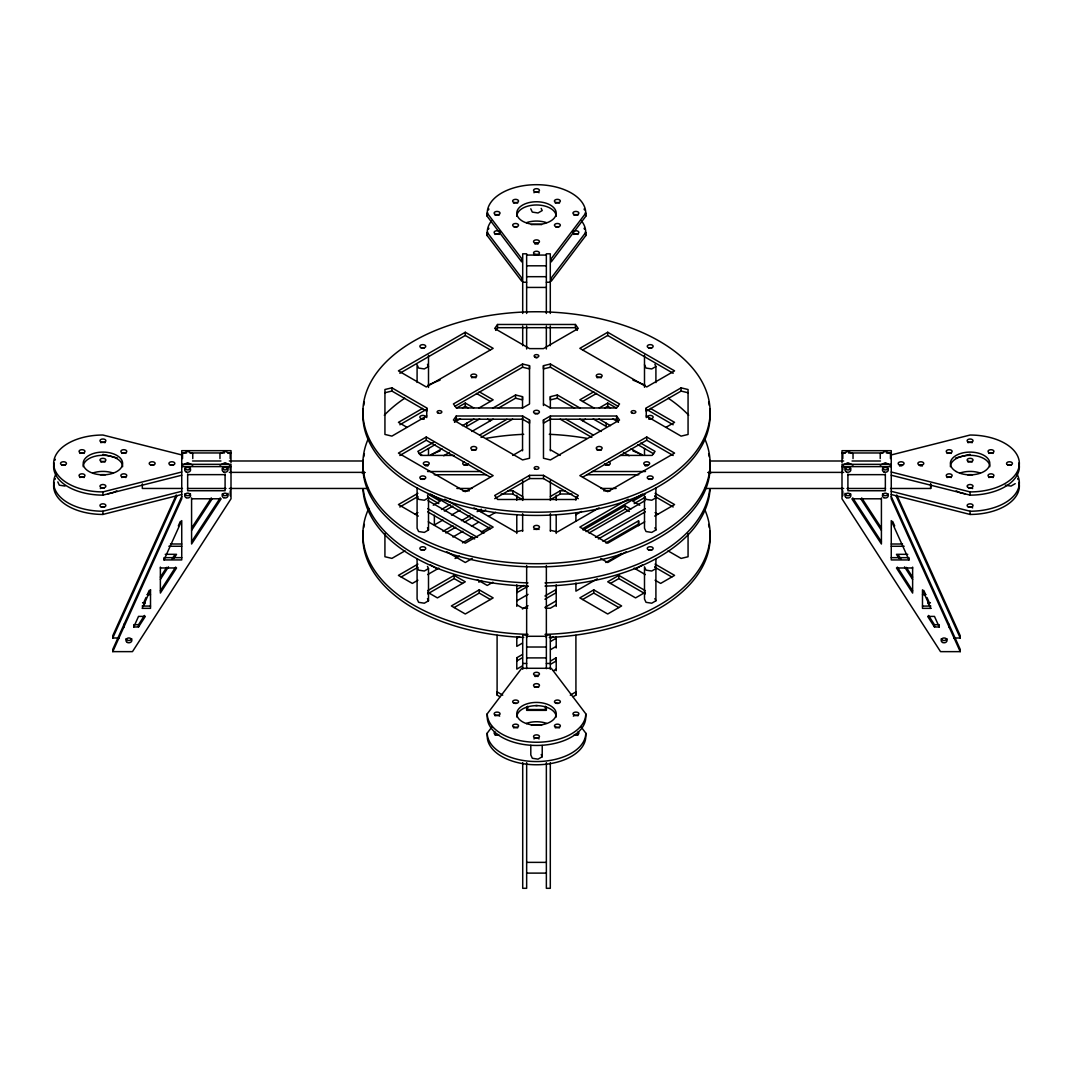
<?xml version="1.0" encoding="UTF-8"?>
<svg xmlns="http://www.w3.org/2000/svg" width="1073" height="1073" viewBox="0 0 1073 1073"><rect width="100%" height="100%" fill="white"/><g stroke="black" fill="none" stroke-linecap="round" stroke-linejoin="round"><path stroke-width="1.5" d="M522.645 531.363L522.645 513.712M522.658 500.434L522.658 480.516M526.655 637.657L526.655 565.511M546.358 637.657L546.358 565.511M550.342 450.794L550.355 418.215M550.355 408.263L550.355 396.661L557.33 394.985L580.319 408.25M890.523 488.47L930.68 488.47L930.68 484.178M176.267 494.961L112.772 635.699L112.772 637.979L119.331 637.979M112.772 637.979L176.951 495.726M181.739 496.504L112.772 649.353L112.772 651.633L132.475 651.633L231.003 498.784L231.003 464.327L181.739 464.327M112.772 651.633L181.739 498.784L181.739 450.673L231.003 450.673L231.003 462.597M143.433 603.227L146.008 597.513M147.296 594.657L149.227 590.378M178.319 525.904L180.371 521.371M133.749 626.967L138.524 616.398L145.338 616.398L138.524 626.967L133.749 626.967L133.749 624.687L138.524 624.687L144.479 615.446M163.995 559.918L181.739 520.62L181.739 559.918L163.995 559.918L163.995 557.652L181.739 557.652M160.373 577.14L166.664 567.376M172.056 559.006L174.751 554.821M143.634 605.387L145.338 602.744L142.602 602.744M160.373 579.407L168.461 566.866M173.853 558.496L176.549 554.312L165.229 554.312M160.373 590.794L175.65 567.081M191.584 528.064L211.301 497.926M191.584 530.344L212.186 498.824M191.584 541.717L220.247 497.872M497.564 324.475L494.68 328.499L529.512 348.618L543.448 348.618L578.28 328.499L575.396 324.475L497.564 324.475L497.564 327.694L495.632 330.377M456.293 416.002L453.41 420.012L522.578 459.928L529.552 458.251L529.539 419.986L522.631 416.002L456.293 416.002L456.293 419.221L454.375 421.89M585.751 213.125L551.267 258.633L551.267 261.852L585.751 216.344L585.751 213.125A49.264 28.448 0 0 0 536.487 184.69A49.264 28.448 0 0 0 487.222 213.125L487.222 216.344L521.706 261.852L521.706 258.633L487.222 213.125M585.751 232.439L551.267 277.947L551.267 281.166L585.751 235.658L585.751 232.439A49.264 28.448 0 0 0 581.365 220.703M487.249 713.8L521.733 668.291L551.294 668.291L585.778 713.8L585.778 717.019A49.264 28.448 0 0 1 536.513 745.453A49.264 28.448 0 0 1 487.249 717.019L487.249 713.8A49.264 28.448 0 0 0 536.513 742.248A49.264 28.448 0 0 0 585.778 713.8M580.855 726.609L585.778 733.1L585.778 736.319A49.264 28.448 0 0 1 536.513 764.767A49.264 28.448 0 0 1 487.249 736.319L487.249 733.1L492.172 726.609M465.293 332.254L398.418 370.869L426.276 386.964L493.164 348.349L465.293 332.254L465.293 335.473L399.84 373.27M422.601 408.397L398.418 422.36L406.774 427.188M399.84 424.76L425.458 409.966M426.732 415.989L391.9 436.107L384.939 434.444L384.939 389.499L391.9 387.836L426.732 407.955L426.732 417.598M522.551 364.015L453.41 403.931L456.293 407.955L522.631 407.955L529.526 403.985L529.512 365.678L522.551 364.015L522.551 367.234L454.845 406.318M456.763 407.981L465.293 403.059L473.662 407.888M462.45 407.914L465.293 406.278L468.083 407.888M426.276 437.006L398.418 453.088L465.293 491.702L493.164 475.621L426.276 437.006L426.276 440.225L490.321 477.19M607.707 332.254L579.836 348.349L646.724 386.964L674.582 370.869L607.707 332.254L607.707 335.473L673.16 373.27M454.737 422.024L460.438 418.738M478.934 408.048L493.164 399.84L479.229 391.793M399.813 455.502L426.276 440.225M582.626 349.959L607.707 335.473M433.653 442.277L417.84 451.398L420.723 455.421L454.174 455.421M462.409 425.673L473.904 419.033M492.574 408.263L515.55 394.985L522.524 396.661L522.524 408.263M419.275 453.785L435.088 444.665M479.644 418.939L466.715 426.397L466.715 423.178M498.315 408.156L515.55 398.204L522.524 399.88L522.524 396.661M430.555 455.301L441.942 448.715M471.825 431.467L493.164 419.141M443.712 455.77L449.466 452.444M479.644 435.021L506.925 419.275M481.08 437.422L512.679 419.167M543.475 419.986L550.369 416.016L616.64 416.016L619.523 420.039L550.449 459.928L543.475 458.251L543.475 419.986L543.475 423.205L550.369 419.221L616.64 419.235L618.558 421.917M417.92 493.312L398.418 504.578L418.336 516.086M593.771 391.793L579.836 399.84L594.066 408.048M399.813 506.993L417.92 496.531M582.626 401.45L596.561 393.402M427.483 495.619L428.503 497.818L424.331 500.233L418.618 499.347L417.089 496.048M654.892 364.337L655.911 366.537L651.727 368.938L646.026 368.066L644.497 364.766M512.72 455.421L522.564 449.735M415.13 514.235L417.92 512.626M599.338 407.888L607.707 403.059L616.237 407.981M433.251 505.222L440.212 501.198L427.671 493.969M582.626 420.75L585.402 419.141M604.917 407.888L607.707 406.278L610.55 407.914M441.486 509.474L450.043 504.525M444.343 511.043L452.886 506.107M442.921 520.016L434.377 524.952L434.364 515.201M451.478 515.08L460.022 510.144M428.503 497.818L428.503 529.995L424.331 532.409L418.618 531.524L417.089 528.238L417.089 488.014M529.552 475.352L494.72 495.471L497.604 499.481L575.436 499.495L578.32 495.471L543.488 475.352L529.552 475.352L529.552 478.571L494.72 498.677M688.061 392.745L681.1 391.082L646.254 411.187L646.254 407.968L681.1 387.863L688.061 389.526L688.061 434.471L681.1 436.134L646.268 416.016M404.964 550.851L391.9 558.389L384.925 556.726L384.925 533.429M442.934 531.39L452.9 525.636M461.457 520.7L470.001 515.764M477.123 511.647L481.401 509.179M445.778 532.959L455.757 527.205M464.301 522.269L472.858 517.334M481.401 512.398L485.68 509.93M452.913 537.01L462.879 531.256M471.436 526.32L478.558 522.202M488.523 516.448L495.659 512.331M417.92 564.116L398.405 575.383L412.34 583.417L417.92 580.198M401.195 576.979L417.92 567.335M462.476 542.858L472.576 537.037M481.227 532.047L489.878 527.044M646.724 437.006L579.836 475.621L607.707 491.702L674.582 453.088L646.724 437.006L646.724 440.225L582.679 477.19M666.226 427.188L674.582 422.36L650.399 408.397M550.382 496.477L560.24 490.804L565.256 490.804M427.483 566.41L428.503 568.61L424.331 571.024L418.618 570.139L417.089 566.852M550.382 499.696L560.24 494.009L571.936 494.023M455.073 558.523L459.418 556.015M427.671 574.578L438.817 568.14M472.268 558.483L465.293 562.507L446.797 551.817M427.671 590.66L454.147 575.383L465.293 581.807L437.422 597.902L427.671 592.269M427.671 593.879L454.147 578.588L462.503 583.417M575.906 514.732L581.526 511.486M428.503 568.61L428.503 600.8L424.331 603.2L418.618 602.329L417.089 599.029L417.089 558.805M599.042 507.878L557.356 531.953L550.382 530.29M478.799 582.17L481.616 580.547M628.215 499.173L579.836 527.098L607.707 543.193L644.699 521.827M582.679 528.681L642.445 494.17M479.229 589.855L451.357 605.95L465.293 613.997L493.164 597.902L479.229 589.855L479.229 593.074L454.147 607.559M645.316 493.969L632.775 501.198L639.749 505.222M492.869 582.21L487.249 585.456L477.391 579.769M583.122 530.089L625.143 505.826L630.776 509.071M634.17 503.613L645.316 497.188M586.019 531.631L625.143 509.045L629.368 511.486M588.983 532.999L645.007 500.648M595.488 537.372L645.289 508.615M598.332 538.954L645.289 511.834M523.812 585.429L516.784 589.493L516.784 592.712L528.037 586.207M602.986 541.396L638.596 520.821L638.596 525.703M605.829 542.965L638.596 524.04L638.596 520.821M654.664 516.086L674.582 504.578L655.08 493.312M516.784 600.867L528.037 594.362M655.911 488.161L655.911 529.995L651.727 532.409L646.026 531.524L644.497 528.238L644.497 496.048L646.026 499.347L651.727 500.233L655.911 497.818L654.892 495.619M522.417 608.995L528.05 605.749M544.936 595.998L556.19 589.493L556.19 592.712L544.936 599.217M605.843 562.507L621.522 553.453M626.203 551.817L607.707 562.507L600.732 558.483M544.936 607.372L556.19 600.867M597.299 578.816L575.919 591.156L575.919 583.001M556.216 604.81L550.315 608.217L545.446 608.217M593.758 589.855L579.836 597.902L607.694 613.997L621.629 605.95L593.758 589.855L593.758 593.074L618.839 607.559M645.316 590.66L618.839 575.383L607.694 581.807L635.565 597.902L645.316 592.269M582.612 599.512L593.758 593.074M610.483 583.417L618.839 578.588L645.316 593.879M635.565 568.945L642.526 564.921M516.797 638.22L519.614 636.584M522.43 643.129L516.797 646.375L516.797 636.624M522.43 657.722L516.797 660.968L516.797 657.749L522.43 654.503M550.57 638.247L553.386 636.624M550.57 641.466L556.203 638.22M522.43 665.877L516.797 669.123L516.797 657.749M550.583 649.634L556.203 646.375M550.583 661.008L556.216 657.749L556.216 670.732M655.911 558.966L655.911 600.8L651.727 603.2L646.026 602.329L644.497 599.029L644.497 566.852L646.026 570.139L651.727 571.024L655.911 568.61L654.892 566.41M550.583 664.227L556.216 660.968L556.216 657.749M553.413 670.759L556.216 669.136M570.299 695.143L575.933 691.884L575.933 695.103L573.116 696.726M542.227 745.48L542.227 756.747L538.042 759.161L532.329 758.276L530.8 754.976L530.8 745.319M1015.206 483.668L1011.021 486.082L1005.321 485.197M182.531 465.132L187.654 462.718L192.764 465.132M219.965 465.132L225.089 462.718L230.212 465.132L230.212 469.961M880.236 465.146L885.346 462.731L890.469 465.146M181.739 454.925L102.914 435.021A49.264 28.448 0 0 0 53.65 463.469A49.264 28.448 0 0 0 102.914 491.903L181.739 471.999M54.066 462.973A49.264 28.448 0 0 0 102.914 495.122L181.739 475.218M56.265 473.636A49.264 28.448 0 0 0 102.914 511.217L181.739 491.3M54.066 482.273A49.264 28.448 0 0 0 102.914 514.436L181.739 494.519M891.261 454.939L970.086 435.034A49.264 28.448 0 0 1 1019.35 463.482A49.264 28.448 0 0 1 970.086 491.917L891.261 472.013M955.614 457.997L970.086 454.348M384.939 392.718L391.9 391.055L426.732 411.174L426.732 407.955M618.102 406.332L550.422 367.234L543.461 368.897L543.461 365.678L550.422 364.015L619.537 403.944L616.653 407.968L550.369 407.968L543.461 403.985M574.565 408.156L557.33 398.204L550.355 399.88L550.355 396.661M464.22 465.199L467.171 465.199M605.829 465.213L608.78 465.213M522.645 530.317L515.67 531.98L473.984 507.905M526.642 255.066L546.345 255.066M526.642 265.809L546.345 265.809M526.642 276.686L546.345 276.686M522.699 282.253L526.642 282.253M546.345 282.253L550.288 282.253M526.642 287.43L546.345 287.43M497.564 327.694L575.396 327.694L577.328 330.377M456.293 419.221L522.631 419.221L529.539 423.205L529.539 419.986M181.739 452.954L186.662 452.954M189.948 452.954L224.431 452.954M227.717 452.954L231.003 452.954M841.997 452.967L845.283 452.967M848.569 452.967L883.052 452.967M886.338 452.967L891.261 452.967M620.395 455.421L652.169 455.408L655.067 451.398L640.688 443.095M192.523 460.988L220.958 460.988M229.327 460.988L363.17 460.988M709.83 461.001L843.673 461.001M852.042 461.001L880.477 461.001M891.261 464.341L841.997 464.341L841.997 498.797L940.525 651.646L960.228 651.646L960.228 649.366L891.261 496.517M181.739 466.607L231.003 466.607M841.997 466.621L891.261 466.621M427.564 471.53L481.053 471.516M592.001 471.503L645.49 471.516M229.327 472.375L364.847 472.375M708.153 472.388L843.673 472.388M361.507 472.603L364.847 472.603M708.153 472.616L711.493 472.616M187.654 474.642L225.089 474.642M847.911 474.655L885.346 474.655M434.243 474.749L486.069 474.735M586.985 474.709L638.811 474.722M529.552 478.571L543.488 478.571L578.32 498.69M182.477 488.456L142.32 488.456L142.32 483.869M187.493 488.456L225.987 488.456M229.327 488.456L368.2 488.456M456.87 488.456L471.932 488.456M601.068 488.47L616.13 488.47M704.8 488.47L843.673 488.47M847.013 488.47L885.507 488.47M462.664 490.83L469.344 490.83M507.797 490.817L512.814 490.817L522.658 496.504L522.658 499.723L512.814 494.036L501.104 494.036M603.697 490.804L610.389 490.804M191.584 498.784L221.145 498.784L191.584 543.998L191.584 497.926M881.416 498.797L851.855 498.797L881.416 544.011L881.416 497.939M170.446 543.998L181.739 543.998M891.261 544.011L902.554 544.011M168.837 546.264L181.739 546.264M891.261 546.278L904.163 546.278M907.771 554.325L896.451 554.325L899.147 558.51M891.261 557.665L909.005 557.665L909.005 559.932L891.261 559.932L891.261 520.633L909.005 559.932M160.373 567.966L176.549 567.966L160.373 593.061L160.373 567.094M912.627 567.979L896.451 567.979L912.627 593.074L912.627 567.107M147.175 594.697L150.515 594.697M922.485 594.71L925.825 594.71M930.398 602.758L927.662 602.758L929.366 605.4M142.146 606.071L150.515 606.071M922.485 606.084L930.854 606.084M527.594 608.217L522.725 608.217L516.81 604.81M928.521 615.459L934.476 624.701L939.251 624.701L939.251 626.981L934.476 626.981L927.662 616.412L934.476 616.412L939.251 626.981M526.655 636.289L546.358 636.289M953.669 637.992L960.228 637.992L960.228 635.712L896.733 494.975M526.655 647.019L546.358 647.019M526.655 657.897L546.358 657.897M522.712 663.463L526.655 663.463M546.358 663.463L550.301 663.463M526.655 862.37L546.358 862.37M526.655 873.114L546.358 873.114M65.037 486.069L59.323 485.184L57.794 481.884M522.551 367.234L529.512 368.897L529.512 365.678M891.261 475.232L970.086 495.136A49.264 28.448 0 0 0 1018.934 462.986M891.261 491.313L970.086 511.231A49.264 28.448 0 0 0 1016.735 473.649M891.261 494.532L970.086 514.45A49.264 28.448 0 0 0 1018.934 482.287M102.914 454.335L117.386 457.983M853.035 465.146L847.911 462.731L842.788 465.146L842.788 469.974M647.542 409.966L673.16 424.76M612.562 418.738L618.263 422.024M465.293 335.473L490.374 349.959M646.724 440.225L673.187 455.502M598.989 419.033L610.483 425.659M593.248 418.939L606.165 426.397L606.165 423.178M637.805 444.651L653.631 453.785M579.836 419.141L601.175 431.467M631.058 448.715L642.445 455.301M565.954 419.275L593.248 435.021M623.426 452.444L629.18 455.757M560.2 419.167L591.8 437.408M476.439 393.402L490.374 401.45M655.08 496.531L673.187 506.993M550.342 449.735L560.186 455.421M655.08 512.626L657.87 514.235M487.598 419.141L490.374 420.75M668.036 550.878L681.1 558.416L688.061 556.753L688.061 533.442M655.067 564.116L674.582 575.383L660.646 583.417L655.067 580.198M655.067 567.335L671.792 576.979M634.17 568.14L645.316 574.578M419.315 453.731L422.105 455.341M444.785 499.173L493.164 527.098L465.293 543.193L428.301 521.827M430.555 494.17L490.321 528.681M427.671 497.188L438.817 503.613M428.033 500.662L484.057 533.026M427.711 508.615L477.512 537.372M427.711 511.834L474.668 538.954M430.461 564.921L437.422 568.945M479.229 593.074L490.374 599.512M502.741 695.13L497.107 691.884L497.107 695.103L499.924 696.726M487.222 232.439L521.706 277.947L521.706 281.166L487.222 235.658L487.222 232.439A49.264 28.448 0 0 1 491.622 220.703M861.699 497.939L881.416 528.077M860.814 498.838L881.416 530.357M852.753 497.885L881.416 541.731M898.249 554.835L900.944 559.02M906.336 567.389L912.627 577.153M904.539 566.879L912.627 579.42M897.35 567.094L912.627 590.807M541.181 208.363L542.2 210.563L538.016 212.977L532.302 212.092L530.773 208.792M654.892 527.795L655.911 529.995M654.892 598.6L655.911 600.8M427.483 364.337L428.503 366.537L424.331 368.938L418.618 368.066L417.089 364.766L417.089 382.457M541.208 754.547L542.227 756.747M427.483 527.795L428.503 529.995M427.483 598.6L428.503 600.8M896.049 495.739L960.228 637.992M960.228 651.646L891.261 498.797L891.261 450.687L841.997 450.687L841.997 462.611M892.629 521.384L894.681 525.918M923.773 590.391L925.704 594.67M926.992 597.527L929.567 603.241M646.254 407.968L646.268 417.625M575.893 496.893L575.893 500.139M575.906 513.149L575.906 521.263M575.906 635.283L575.933 695.103M556.19 495.27L556.19 500.246M556.19 515.08L556.203 533.442M556.216 584.785L556.216 606.366M556.203 636.624L556.203 647.971M543.461 365.678L543.461 405.527M522.538 418.215L522.551 450.794M516.784 495.27L516.784 500.246M516.784 515.08L516.784 533.442M516.797 584.785L516.81 606.366M497.094 635.27L497.107 695.103M970.086 491.917L970.086 495.136M970.086 511.231L970.086 514.45M949.229 624.312L949.229 627.531M934.476 624.701L934.476 626.981M930.68 483.883L930.68 488.47M890.469 458.587L890.469 453.772L885.346 451.357L880.236 453.772L880.236 458.587M885.346 473.998L885.346 490.75L847.911 490.75L847.911 473.998M853.035 458.587L853.035 453.772L847.911 451.357L842.788 453.772L842.788 458.587M842.788 490.884L842.788 495.713M681.1 387.863L681.1 391.082M655.911 366.537L655.911 382.618M644.497 355.109L644.497 387.286M644.497 448.434L644.497 454.872M625.143 505.826L625.143 509.045M618.839 575.383L618.839 578.588M616.64 416.016L616.64 419.235M607.707 403.059L607.707 406.278M575.396 324.475L575.396 327.694M560.24 490.804L560.24 494.009M557.33 394.985L557.33 398.204M550.288 313.45L550.288 253.805L546.345 253.805L546.345 313.477M550.288 326.018L550.288 345.667M550.422 364.015L550.422 367.234M550.369 416.016L550.369 419.221M550.382 480.489L550.382 500.407M550.382 513.685L550.382 531.336M550.301 669.284L550.301 635.028L546.358 635.028L546.358 668.64M550.301 762.662L550.301 888.31L546.358 888.31L546.358 762.662M546.345 326.018L546.345 348.993M546.358 707.027L546.358 710.353L526.655 710.353L526.655 707.027M545.379 706.222L545.379 709.548L527.648 709.548L527.648 706.222M543.488 475.352L543.488 478.571M526.642 313.477L526.642 253.805L522.699 253.805L522.699 313.45M526.642 326.018L526.642 348.993M526.655 668.64L526.655 635.028L522.712 635.028L522.712 669.284M526.655 762.662L526.655 888.31L522.712 888.31L522.712 762.662M522.699 326.018L522.699 345.667M522.631 416.002L522.631 419.221M515.55 394.985L515.55 398.204M512.814 490.817L512.814 494.036M465.293 403.059L465.293 406.278M454.147 575.383L454.147 578.588M428.503 355.27L428.503 387.447M428.503 448.581L428.503 455.019M391.9 387.836L391.9 391.055M230.212 458.587L230.212 453.758L225.089 451.344L219.965 453.758L219.965 458.587M230.212 490.871L230.212 495.699M225.089 473.984L225.089 490.737L187.654 490.737L187.654 473.984M192.764 458.587L192.764 453.758L187.654 451.344L182.531 453.758L182.531 458.587M138.524 624.687L138.524 626.967M123.771 624.298L123.771 627.517M102.914 491.903L102.914 495.122M102.914 511.217L102.914 514.436M131.751 638.717A2.951 2.414 0 0 1 126.037 638.717M190.498 493.915A2.951 2.414 0 0 1 184.797 493.915M228.039 493.285A2.951 2.414 0 0 1 222.232 493.915M228.039 467.546A2.951 2.414 0 0 1 222.232 468.163M190.498 468.163A2.951 2.414 0 0 1 184.797 468.163M946.963 638.73A2.951 2.414 0 0 1 941.249 638.73M888.203 493.929A2.951 2.414 0 0 1 882.502 493.929M850.768 493.929A2.951 2.414 0 0 1 844.961 493.298M850.768 468.177A2.951 2.414 0 0 1 844.961 467.56M888.203 468.177A2.951 2.414 0 0 1 882.502 468.177M421.327 348.081A2.951 1.703 0 0 1 424.278 348.081M648.722 479.363A2.951 1.703 0 0 1 651.673 479.363M648.722 348.081A2.951 1.703 0 0 1 651.673 348.081M421.327 479.363A2.951 1.703 0 0 1 424.278 479.363M421.327 550.167A2.951 1.703 0 0 1 424.278 550.167M421.327 418.872A2.951 1.703 0 0 1 424.278 418.872M648.722 418.872A2.951 1.703 0 0 1 651.673 418.872M648.722 550.167A2.951 1.703 0 0 1 651.673 550.167M533.952 738.921A2.951 1.703 0 0 1 539.075 738.921M62.019 465.199A2.951 1.703 0 0 1 64.984 465.199M533.925 192.738A2.951 1.703 0 0 1 539.048 192.738M1008.016 465.213A2.951 1.703 0 0 1 1010.981 465.213M54.938 460.223A49.264 28.448 0 0 1 55.327 459.324M150.703 465.199A2.951 1.703 0 0 1 153.654 465.199M170.392 465.213A2.951 1.703 0 0 1 173.357 465.199M121.718 453.41A2.951 1.703 0 0 1 125.903 453.41M121.718 477.539A2.951 1.703 0 0 1 125.903 477.539M79.925 477.539A2.951 1.703 0 0 1 84.11 477.539M79.925 453.41A2.951 1.703 0 0 1 84.11 453.41M100.352 488.577A2.951 1.703 0 0 1 104.389 487.96M100.822 442.72A2.951 1.703 0 0 1 105.006 442.72M83.211 466.688A19.703 11.374 0 0 1 102.914 455.301A19.703 11.374 0 0 1 122.617 466.688M116.85 490.817A19.703 11.374 0 0 1 108.011 493.754M93.056 472.925A19.703 11.374 0 0 1 112.772 472.925M54.938 479.537A49.264 28.448 0 0 1 55.327 478.625M101.439 507.261A2.951 1.703 0 0 1 104.389 507.261M100.822 462.034A2.951 1.703 0 0 1 105.006 462.034M100.339 474.709A19.703 11.374 0 0 1 105.489 474.709M534.421 687.364A2.951 1.703 0 0 1 538.606 687.364M535.011 675.722A2.951 1.703 0 0 1 537.989 675.722M514.839 703.298A2.951 1.703 0 0 1 516.381 703.298M556.646 703.298A2.951 1.703 0 0 1 558.175 703.298M555.318 727.883A2.951 1.703 0 0 1 559.502 727.883M513.524 727.883A2.951 1.703 0 0 1 517.696 727.883M573.358 716.16A2.951 1.703 0 0 1 578.012 715.812M495.015 715.812A2.951 1.703 0 0 1 499.656 716.16M516.81 717.019A19.703 11.374 0 0 1 536.513 705.645A19.703 11.374 0 0 1 556.216 717.019M585.778 733.1A49.264 28.448 0 0 1 536.513 761.548A49.264 28.448 0 0 1 487.249 733.1M578.012 731.907A2.951 1.703 0 0 1 578.267 734.147A2.951 1.703 0 0 1 574.444 734.589M498.583 734.589A2.951 1.703 0 0 1 494.76 734.147A2.951 1.703 0 0 1 495.015 731.907M526.655 723.256A19.703 11.374 0 0 1 546.358 723.256M574.444 734.844A2.951 1.703 0 0 1 578.012 735.112M495.015 735.112A2.951 1.703 0 0 1 498.583 734.844M531.417 725.335A19.703 11.374 0 0 1 541.61 725.335M919.346 465.213A2.951 1.703 0 0 1 922.297 465.213M899.617 465.226A2.951 1.703 0 0 1 902.594 465.213M947.097 477.552A2.951 1.703 0 0 1 951.282 477.552M947.097 453.423A2.951 1.703 0 0 1 951.282 453.423M988.89 453.423A2.951 1.703 0 0 1 993.075 453.423M988.89 477.552A2.951 1.703 0 0 1 993.075 477.552M967.994 442.733A2.951 1.703 0 0 1 972.178 442.733M968.611 487.974A2.951 1.703 0 0 1 972.648 488.591M950.383 466.701A19.703 11.374 0 0 1 970.086 455.314A19.703 11.374 0 0 1 989.789 466.701M964.989 493.768A19.703 11.374 0 0 1 956.15 490.83M960.228 472.938A19.703 11.374 0 0 1 979.944 472.938M1017.673 478.638A49.264 28.448 0 0 1 1018.062 479.551M967.994 462.047A2.951 1.703 0 0 1 972.178 462.047M968.611 507.274A2.951 1.703 0 0 1 972.648 507.905M967.511 474.722A19.703 11.374 0 0 1 972.661 474.722M487.222 216.344A49.264 28.448 0 0 1 487.652 212.628M488.51 209.892A49.264 28.448 0 0 1 488.899 208.98M584.074 208.98A49.264 28.448 0 0 1 584.463 209.892M585.335 212.628A49.264 28.448 0 0 1 585.751 216.344M535.011 243.316A2.951 1.703 0 0 1 537.962 243.316M534.394 254.958A2.951 1.703 0 0 1 538.579 254.958M555.908 226.939A2.951 1.703 0 0 1 558.872 226.939M514.115 226.939A2.951 1.703 0 0 1 517.065 226.939M513.498 203.065A2.951 1.703 0 0 1 517.682 203.065M555.304 203.065A2.951 1.703 0 0 1 559.476 203.065M494.988 215.137A2.951 1.703 0 0 1 499.173 215.137M573.814 215.137A2.951 1.703 0 0 1 577.985 215.137M516.784 216.344A19.703 11.374 0 0 1 536.487 204.97A19.703 11.374 0 0 1 556.19 216.344M500.031 232.439A2.951 1.703 0 0 1 496.061 234.035A2.951 1.703 0 0 1 494.814 231.339A2.951 1.703 0 0 1 499.642 231.58M573.344 231.58A2.951 1.703 0 0 1 578.159 231.339A2.951 1.703 0 0 1 576.912 234.035A2.951 1.703 0 0 1 572.942 232.439M526.642 222.58A19.703 11.374 0 0 1 546.345 222.58M487.222 235.658A49.264 28.448 0 0 1 487.652 231.942M488.51 229.193A49.264 28.448 0 0 1 488.899 228.294M584.074 228.294A49.264 28.448 0 0 1 584.463 229.193M585.335 231.942A49.264 28.448 0 0 1 585.751 235.658M494.988 234.451A2.951 1.703 0 0 1 499.173 234.451M573.814 234.451A2.951 1.703 0 0 1 577.985 234.451M531.39 224.659A19.703 11.374 0 0 1 541.583 224.659M535.011 244.134A2.951 1.703 0 0 1 537.962 244.134M533.952 529.472A2.951 1.703 0 0 1 539.075 529.472M537.278 705.511A2.951 1.703 0 0 1 535.749 705.511M535.749 529.472A2.951 1.703 0 0 1 537.278 529.472M535.011 676.526A2.951 1.703 0 0 1 537.975 676.513M424.801 465.199A2.951 1.703 0 0 1 427.765 465.199M425.512 465.843A2.951 1.703 0 0 1 427.765 466.004M645.235 465.226A2.951 1.703 0 0 1 648.199 465.226M645.235 466.017A2.951 1.703 0 0 1 647.488 465.856M920.057 465.856A2.951 1.703 0 0 1 922.297 466.017M899.617 466.031A2.951 1.703 0 0 1 901.856 465.843M709.722 530.934A173.611 100.232 0 0 1 549.269 637.442M523.718 637.442A173.611 100.232 0 0 1 363.264 530.934M363.72 527.661A173.611 100.232 0 0 1 364.377 524.402M708.609 524.402A173.611 100.232 0 0 1 709.266 527.661M704.666 509.38A173.611 100.232 0 0 1 545.017 634.384M527.97 634.384A173.611 100.232 0 0 1 368.804 508.32M430.81 454.751A173.611 100.232 0 0 1 440.051 450.928M486.096 438.347A173.611 100.232 0 0 1 523.718 434.31M549.269 434.31A173.611 100.232 0 0 1 586.891 438.347M632.949 450.928A173.611 100.232 0 0 1 642.177 454.751M709.736 408.652A173.611 100.232 0 0 1 536.5 515.429A173.611 100.232 0 0 1 363.264 408.652M363.734 405.379A173.611 100.232 0 0 1 364.377 402.12M708.623 402.12A173.611 100.232 0 0 1 709.266 405.379M535.025 413.722A2.951 1.703 0 0 1 537.975 413.722M535.87 357.859A2.361 1.368 0 0 1 537.09 357.859M471.677 377.776A2.951 1.703 0 0 1 475.862 377.776M471.704 450.191A2.951 1.703 0 0 1 475.889 450.191M597.111 450.191A2.951 1.703 0 0 1 601.296 450.191M597.111 377.79A2.951 1.703 0 0 1 601.296 377.79M710.018 489.275A173.611 100.232 0 0 1 545.017 586.099M527.983 586.099A173.611 100.232 0 0 1 362.982 489.275M424.278 418.618A2.951 1.703 0 0 1 420.12 417.853A2.951 1.703 0 0 1 421.783 415.533A2.951 1.703 0 0 1 425.659 416.686M709.736 489.328A173.611 100.232 0 0 1 545.017 582.894M527.983 582.894A173.611 100.232 0 0 1 363.264 489.328M647.341 416.686A2.951 1.703 0 0 1 651.217 415.533A2.951 1.703 0 0 1 652.88 417.853A2.951 1.703 0 0 1 648.722 418.618M709.736 460.129A173.611 100.232 0 0 1 536.5 566.92A173.611 100.232 0 0 1 363.264 460.129M363.734 456.87A173.611 100.232 0 0 1 364.377 453.611M708.623 453.611A173.611 100.232 0 0 1 709.266 456.87M704.666 438.589A173.611 100.232 0 0 1 536.5 563.701A173.611 100.232 0 0 1 368.334 438.589M384.295 415.264A173.611 100.232 0 0 1 404.736 398.204M427.832 385.301A173.611 100.232 0 0 1 440.051 380.137M632.949 380.137A173.611 100.232 0 0 1 645.168 385.301M668.264 398.204A173.611 100.232 0 0 1 688.705 415.264M468.552 463.912A2.951 1.703 0 0 1 463.898 464.824A2.951 1.703 0 0 1 464.22 461.98M608.78 461.994A2.951 1.703 0 0 1 609.102 464.837A2.951 1.703 0 0 1 604.448 463.925M150.515 589.801L142.146 608.351L150.515 608.351L150.515 589.801M930.854 608.364L922.485 608.364L922.485 589.815L930.854 608.364M846.436 471.919A2.951 2.414 0 0 0 850.862 469.826A2.951 2.414 0 0 0 846.436 467.748A2.951 2.414 0 0 0 846.436 471.919M942.63 642.472A2.951 2.414 0 0 0 947.057 640.38A2.951 2.414 0 0 0 942.63 638.287A2.951 2.414 0 0 0 942.63 642.472M883.87 497.671A2.951 2.414 0 0 0 888.31 495.578A2.951 2.414 0 0 0 883.87 493.486A2.951 2.414 0 0 0 883.87 497.671M846.436 497.671A2.951 2.414 0 0 0 850.862 495.578A2.951 2.414 0 0 0 846.436 493.486A2.951 2.414 0 0 0 846.436 497.671M883.87 471.919A2.951 2.414 0 0 0 888.31 469.826A2.951 2.414 0 0 0 883.87 467.748A2.951 2.414 0 0 0 883.87 471.919M186.166 497.657A2.951 2.414 0 0 0 190.605 495.565A2.951 2.414 0 0 0 186.166 493.473A2.951 2.414 0 0 0 186.166 497.657M223.613 497.657A2.951 2.414 0 0 0 228.039 495.565A2.951 2.414 0 0 0 223.613 493.473A2.951 2.414 0 0 0 223.613 497.657M186.166 471.905A2.951 2.414 0 0 0 190.605 469.813A2.951 2.414 0 0 0 186.166 467.734A2.951 2.414 0 0 0 186.166 471.905M223.613 471.905A2.951 2.414 0 0 0 228.039 469.813A2.951 2.414 0 0 0 223.613 467.734A2.951 2.414 0 0 0 223.613 471.905M127.419 642.459A2.951 2.414 0 0 0 131.845 640.366A2.951 2.414 0 0 0 127.419 638.274A2.951 2.414 0 0 0 127.419 642.459M170.406 464.944A2.951 1.703 0 0 0 174.845 463.469A2.951 1.703 0 0 0 170.406 461.98A2.951 1.703 0 0 0 170.406 464.944M122.335 452.873A2.951 1.703 0 0 0 126.775 451.398A2.951 1.703 0 0 0 122.335 449.922A2.951 1.703 0 0 0 122.335 452.873M122.335 477.016A2.951 1.703 0 0 0 126.775 475.527A2.951 1.703 0 0 0 122.335 474.051A2.951 1.703 0 0 0 122.335 477.016M150.703 464.944A2.951 1.703 0 0 0 155.129 463.469A2.951 1.703 0 0 0 150.703 461.98A2.951 1.703 0 0 0 150.703 464.944M80.529 477.016A2.951 1.703 0 0 0 84.968 475.527A2.951 1.703 0 0 0 80.529 474.051A2.951 1.703 0 0 0 80.529 477.016M80.529 452.873A2.951 1.703 0 0 0 84.968 451.398A2.951 1.703 0 0 0 80.529 449.922A2.951 1.703 0 0 0 80.529 452.873M62.019 464.944A2.951 1.703 0 0 0 66.459 463.469A2.951 1.703 0 0 0 62.019 461.98A2.951 1.703 0 0 0 62.019 464.944M101.439 487.692A2.951 1.703 0 0 0 105.865 486.217A2.951 1.703 0 0 0 101.439 484.741A2.951 1.703 0 0 0 101.439 487.692M101.439 442.183A2.951 1.703 0 0 0 105.865 440.708A2.951 1.703 0 0 0 101.439 439.233A2.951 1.703 0 0 0 101.439 442.183M93.056 473.314A19.703 11.374 0 0 0 122.617 463.469A19.703 11.374 0 0 0 93.056 453.611A19.703 11.374 0 0 0 93.056 473.314M101.439 507.006A2.951 1.703 0 0 0 105.865 505.531A2.951 1.703 0 0 0 101.439 504.042A2.951 1.703 0 0 0 101.439 507.006M101.439 461.497A2.951 1.703 0 0 0 105.865 460.022A2.951 1.703 0 0 0 101.439 458.547A2.951 1.703 0 0 0 101.439 461.497M535.038 675.454A2.951 1.703 0 0 0 539.464 673.978A2.951 1.703 0 0 0 535.038 672.503A2.951 1.703 0 0 0 535.038 675.454M514.128 703.204A2.951 1.703 0 0 0 518.567 701.729A2.951 1.703 0 0 0 514.128 700.253A2.951 1.703 0 0 0 514.128 703.204M555.935 703.204A2.951 1.703 0 0 0 560.374 701.729A2.951 1.703 0 0 0 555.935 700.253A2.951 1.703 0 0 0 555.935 703.204M535.038 686.841A2.951 1.703 0 0 0 539.464 685.352A2.951 1.703 0 0 0 535.038 683.877A2.951 1.703 0 0 0 535.038 686.841M555.935 727.346A2.951 1.703 0 0 0 560.374 725.871A2.951 1.703 0 0 0 555.935 724.382A2.951 1.703 0 0 0 555.935 727.346M514.128 727.346A2.951 1.703 0 0 0 518.567 725.871A2.951 1.703 0 0 0 514.128 724.382A2.951 1.703 0 0 0 514.128 727.346M535.038 738.036A2.951 1.703 0 0 0 539.464 736.547A2.951 1.703 0 0 0 535.038 735.072A2.951 1.703 0 0 0 535.038 738.036M574.444 715.275A2.951 1.703 0 0 0 578.884 713.8A2.951 1.703 0 0 0 574.444 712.324A2.951 1.703 0 0 0 574.444 715.275M495.619 715.275A2.951 1.703 0 0 0 500.058 713.8A2.951 1.703 0 0 0 495.619 712.324A2.951 1.703 0 0 0 495.619 715.275M526.655 723.658A19.703 11.374 0 0 0 556.216 713.8A19.703 11.374 0 0 0 526.655 703.942A19.703 11.374 0 0 0 526.655 723.658M899.026 464.689A2.951 1.703 0 0 0 903.976 463.925A2.951 1.703 0 0 0 900.354 461.833A2.951 1.703 0 0 0 899.026 464.689M947.097 476.747A2.951 1.703 0 0 0 952.046 475.983A2.951 1.703 0 0 0 948.425 473.89A2.951 1.703 0 0 0 947.097 476.747M947.097 452.618A2.951 1.703 0 0 0 952.046 451.854A2.951 1.703 0 0 0 948.425 449.761A2.951 1.703 0 0 0 947.097 452.618M918.729 464.689A2.951 1.703 0 0 0 923.679 463.925A2.951 1.703 0 0 0 920.057 461.833A2.951 1.703 0 0 0 918.729 464.689M988.89 452.618A2.951 1.703 0 0 0 993.839 451.854A2.951 1.703 0 0 0 990.218 449.761A2.951 1.703 0 0 0 988.89 452.618M988.89 476.747A2.951 1.703 0 0 0 993.839 475.983A2.951 1.703 0 0 0 990.218 473.89A2.951 1.703 0 0 0 988.89 476.747M1007.413 464.689A2.951 1.703 0 0 0 1012.349 463.925A2.951 1.703 0 0 0 1008.727 461.833A2.951 1.703 0 0 0 1007.413 464.689M967.994 441.928A2.951 1.703 0 0 0 972.943 441.164A2.951 1.703 0 0 0 969.321 439.072A2.951 1.703 0 0 0 967.994 441.928M967.994 487.437A2.951 1.703 0 0 0 972.943 486.673A2.951 1.703 0 0 0 969.321 484.58A2.951 1.703 0 0 0 967.994 487.437M956.15 471.516A19.703 11.374 0 0 0 989.118 466.42A19.703 11.374 0 0 0 964.989 452.484A19.703 11.374 0 0 0 956.15 471.516M967.994 461.242A2.951 1.703 0 0 0 972.943 460.478A2.951 1.703 0 0 0 969.321 458.386A2.951 1.703 0 0 0 967.994 461.242M967.994 506.751A2.951 1.703 0 0 0 972.943 505.987A2.951 1.703 0 0 0 969.321 503.894A2.951 1.703 0 0 0 967.994 506.751M535.011 254.422A2.951 1.703 0 0 0 539.451 252.946A2.951 1.703 0 0 0 535.011 251.471A2.951 1.703 0 0 0 535.011 254.422M555.908 226.671A2.951 1.703 0 0 0 560.347 225.196A2.951 1.703 0 0 0 555.908 223.721A2.951 1.703 0 0 0 555.908 226.671M514.115 226.671A2.951 1.703 0 0 0 518.541 225.196A2.951 1.703 0 0 0 514.115 223.721A2.951 1.703 0 0 0 514.115 226.671M535.011 243.048A2.951 1.703 0 0 0 539.451 241.573A2.951 1.703 0 0 0 535.011 240.097A2.951 1.703 0 0 0 535.011 243.048M514.115 202.542A2.951 1.703 0 0 0 518.541 201.067A2.951 1.703 0 0 0 514.115 199.578A2.951 1.703 0 0 0 514.115 202.542M555.908 202.542A2.951 1.703 0 0 0 560.347 201.067A2.951 1.703 0 0 0 555.908 199.578A2.951 1.703 0 0 0 555.908 202.542M535.011 191.852A2.951 1.703 0 0 0 539.451 190.377A2.951 1.703 0 0 0 535.011 188.902A2.951 1.703 0 0 0 535.011 191.852M495.605 214.6A2.951 1.703 0 0 0 500.031 213.125A2.951 1.703 0 0 0 495.605 211.649A2.951 1.703 0 0 0 495.605 214.6M574.417 214.6A2.951 1.703 0 0 0 578.857 213.125A2.951 1.703 0 0 0 574.417 211.649A2.951 1.703 0 0 0 574.417 214.6M526.642 222.983A19.703 11.374 0 0 0 556.19 213.125A19.703 11.374 0 0 0 526.642 203.28A19.703 11.374 0 0 0 526.642 222.983M449.694 498.784A173.611 100.232 0 0 0 710.111 411.978A173.611 100.232 0 0 0 449.694 325.186A173.611 100.232 0 0 0 449.694 498.784M421.327 347.813A2.951 1.703 0 0 0 425.753 346.338A2.951 1.703 0 0 0 421.327 344.862A2.951 1.703 0 0 0 421.327 347.813M535.025 413.467A2.951 1.703 0 0 0 539.451 411.978A2.951 1.703 0 0 0 535.025 410.503A2.951 1.703 0 0 0 535.025 413.467M632.279 413.172A2.361 1.368 0 0 0 635.833 411.992A2.361 1.368 0 0 0 632.279 410.811A2.361 1.368 0 0 0 632.279 413.172M534.81 356.933A2.361 1.368 0 0 0 538.767 356.316A2.361 1.368 0 0 0 535.87 354.653A2.361 1.368 0 0 0 534.81 356.933M438.294 413.159A2.361 1.368 0 0 0 441.835 411.978A2.361 1.368 0 0 0 438.294 410.798A2.361 1.368 0 0 0 438.294 413.159M534.85 468.928A2.361 1.368 0 0 0 538.794 468.324A2.361 1.368 0 0 0 535.91 466.648A2.361 1.368 0 0 0 534.85 468.928M648.722 479.108A2.951 1.703 0 0 0 653.162 477.633A2.951 1.703 0 0 0 648.722 476.157A2.951 1.703 0 0 0 648.722 479.108M648.722 347.813A2.951 1.703 0 0 0 653.162 346.338A2.951 1.703 0 0 0 648.722 344.862A2.951 1.703 0 0 0 648.722 347.813M421.327 479.108A2.951 1.703 0 0 0 425.753 477.633A2.951 1.703 0 0 0 421.327 476.157A2.951 1.703 0 0 0 421.327 479.108M472.294 377.24A2.951 1.703 0 0 0 476.72 375.765A2.951 1.703 0 0 0 472.294 374.289A2.951 1.703 0 0 0 472.294 377.24M472.321 449.667A2.951 1.703 0 0 0 476.747 448.179A2.951 1.703 0 0 0 472.321 446.703A2.951 1.703 0 0 0 472.321 449.667M597.111 449.386A2.951 1.703 0 0 0 602.06 448.621A2.951 1.703 0 0 0 598.439 446.529A2.951 1.703 0 0 0 597.111 449.386M597.728 377.267A2.951 1.703 0 0 0 602.154 375.778A2.951 1.703 0 0 0 597.728 374.303A2.951 1.703 0 0 0 597.728 377.267M648.722 549.899A2.951 1.703 0 0 0 653.162 548.424A2.951 1.703 0 0 0 648.722 546.948A2.951 1.703 0 0 0 648.722 549.899M421.327 549.899A2.951 1.703 0 0 0 425.753 548.424A2.951 1.703 0 0 0 421.327 546.948A2.951 1.703 0 0 0 421.327 549.899M535.038 528.587A2.951 1.703 0 0 0 539.478 527.098A2.951 1.703 0 0 0 535.038 525.622A2.951 1.703 0 0 0 535.038 528.587M645.235 464.958A2.951 1.703 0 0 0 649.675 463.482A2.951 1.703 0 0 0 645.235 462.007A2.951 1.703 0 0 0 645.235 464.958M424.801 464.944A2.951 1.703 0 0 0 429.24 463.456A2.951 1.703 0 0 0 424.801 461.98A2.951 1.703 0 0 0 424.801 464.944"/></g></svg>
